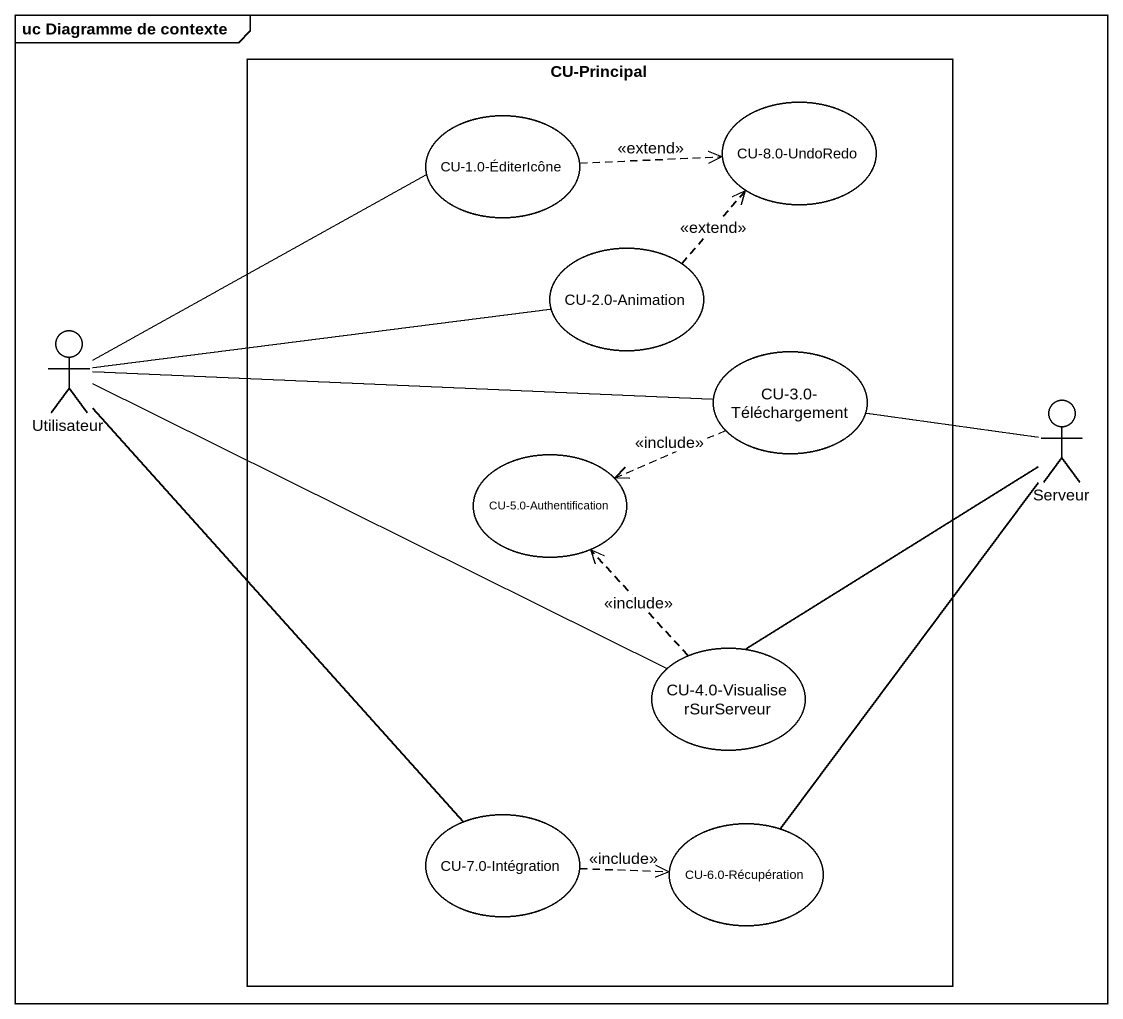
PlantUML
@startuml
mainframe uc Diagramme de contexte
rectangle "CU-Principal" as CU_Principal {
  usecase "CU-1.0-ÉditerIcône" as CU_1_0_ÉditerIcône
  usecase "CU-8.0-UndoRedo" as CU_8_0_UndoRedo
  usecase "CU-2.0-Animation" as CU_2_0_Animation
  usecase "CU-3.0-Téléchargement" as CU_3_0_Téléchargement
  usecase "CU-5.0-Authentification" as CU_5_0_Authentification
  usecase "CU-4.0-VisualiserSurServeur" as CU_4_0_VisualiserSurServeur
  usecase "CU-7.0-Intégration" as CU_7_0_Intégration
  usecase "CU-6.0-Récupération" as CU_6_0_Récupération
}
actor Utilisateur
actor Serveur
CU_1_0_ÉditerIcône .right.> CU_8_0_UndoRedo : <<extend>>
CU_2_0_Animation .up.> CU_8_0_UndoRedo : <<extend>>
CU_2_0_Animation -left- Utilisateur
Utilisateur -right- CU_1_0_ÉditerIcône
Utilisateur -- CU_7_0_Intégration
CU_3_0_Téléchargement -left- Utilisateur
CU_3_0_Téléchargement .left.> CU_5_0_Authentification : <<include>>
Serveur -left- CU_3_0_Téléchargement
Serveur -- CU_6_0_Récupération
CU_4_0_VisualiserSurServeur -left- Utilisateur
CU_4_0_VisualiserSurServeur -up- Serveur
CU_4_0_VisualiserSurServeur .up.> CU_5_0_Authentification : <<include>>
CU_7_0_Intégration .right.> CU_6_0_Récupération : <<include>>
@enduml
